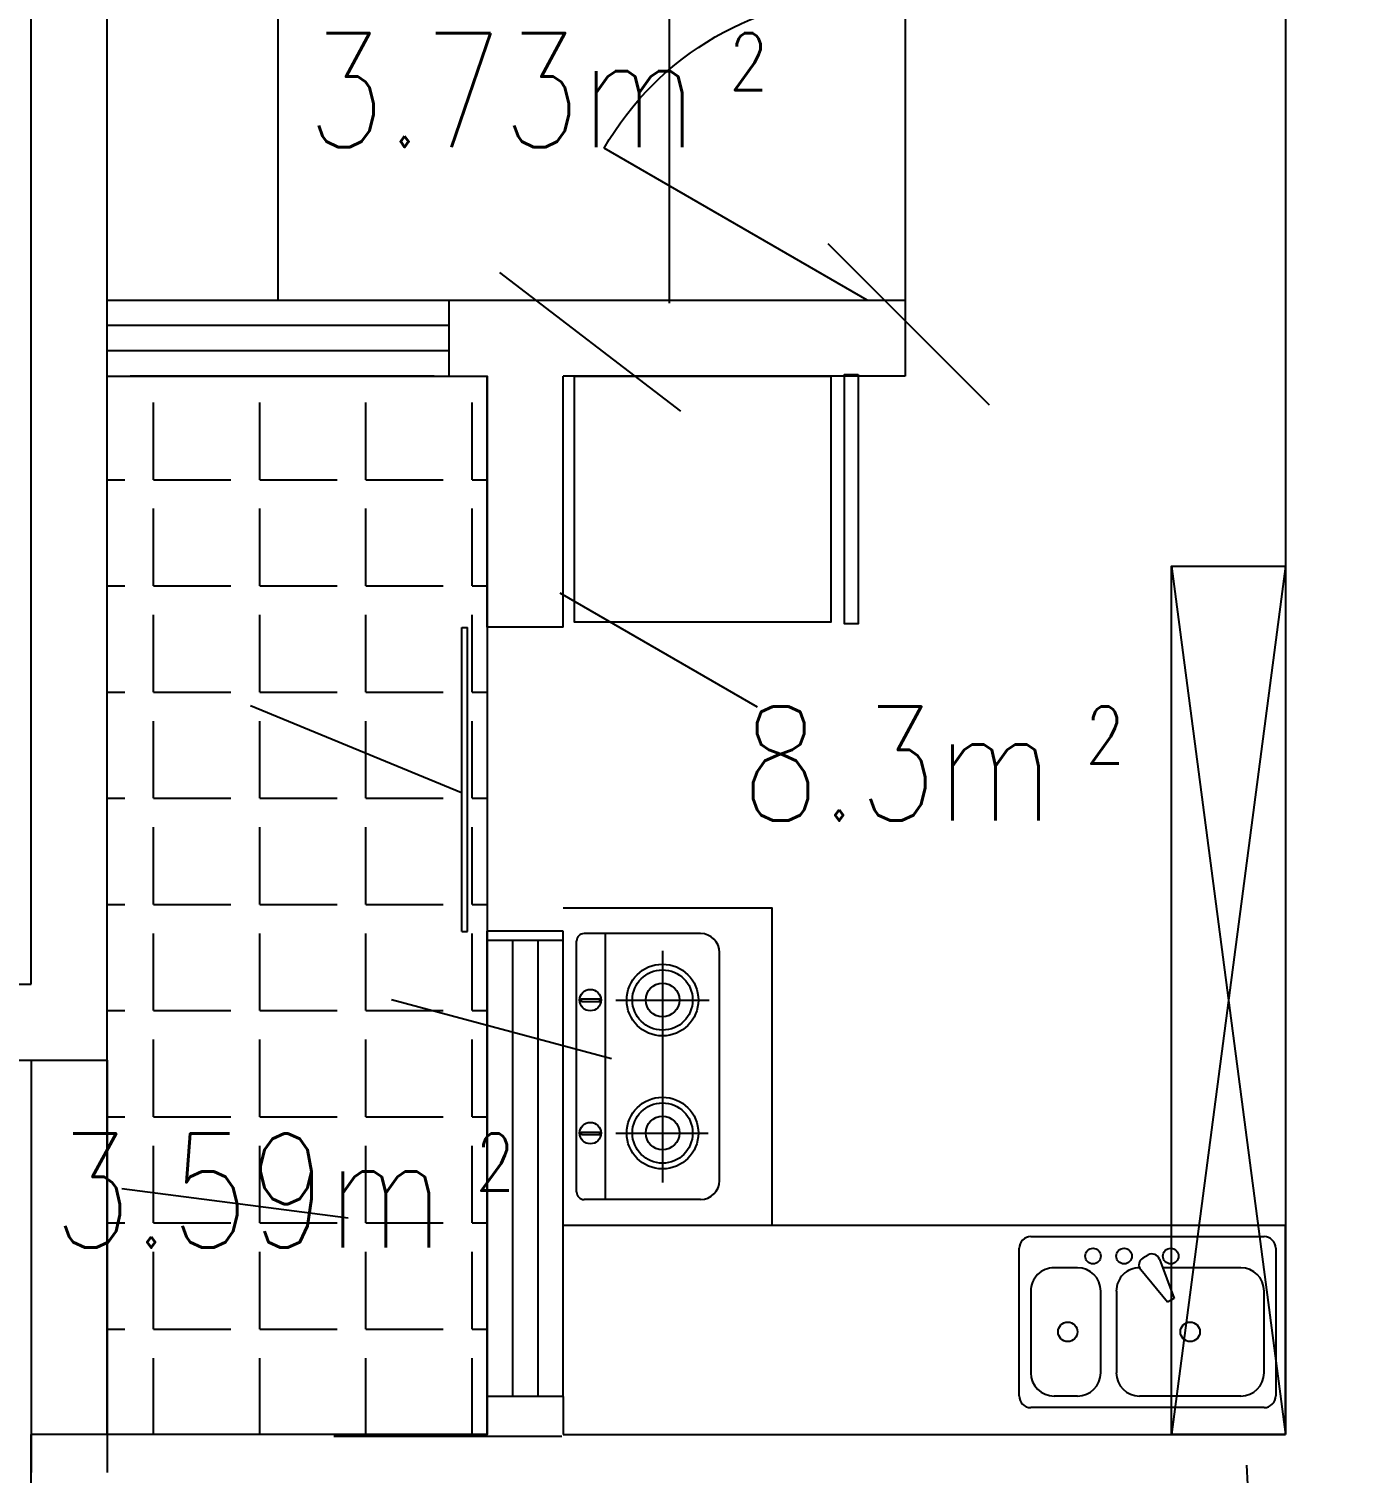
# Model space of a CAD drawing. Header units: millimetres. Extents: x 879 to 37248, y 402 to 36770.
# Drawn here: x 9319 to 12814, y 13984 to 17785 of the extents above; entities that cross this region are included whole.
import ezdxf
from ezdxf.enums import TextEntityAlignment as Align

# ---------------------------------------------------------------- set-up
doc = ezdxf.new("R2010")
doc.units = ezdxf.units.MM
for name, color, linetype in [('GROUND', 2, 'Continuous'), ('PUB_TEXT', 7, 'Continuous'), ('PUB_WINDW', 7, 'Continuous'), ('WALL', 255, 'Continuous'), ('WD', 7, 'Continuous'), ('WINDOW', 2, 'Continuous')]:
    doc.layers.add(name, color=color, linetype=linetype)
doc.styles.add('DIM_FONT', font='SIMPLEX', dxfattribs={"width": 0.8})
doc.styles.add('SIMPLEX', font='SIMPLEX.SHX')

# ---------------------------------------------------------------- blocks, each defined once
blk = doc.blocks.new('_WBLK')
for p, q in [((-0.5, 0.5), (0.5, 0.5)), ((0.5, 0.1667), (-0.5, 0.1667)), ((0.5, -0.1667), (-0.5, -0.1667)), ((-0.5, -0.5), (0.5, -0.5))]:
    blk.add_line(p, q)
at = {"style": 'SIMPLEX', "flags": 9}
blk.add_attdef('A', text='', height=1, dxfattribs=at).set_placement((0, 1.5), align=Align.MIDDLE)
blk = doc.blocks.new('M_A13ZTG')
for p, q in [((-0.5018, 0.2083), (0.4982, 0.2083)), ((-0.5018, 0.2083), (-0.5018, 0.1896)), ((0.4982, 0.2083), (0.4982, 0.1896)), ((-0.5018, 0.1896), (0.4982, 0.1896))]:
    blk.add_line(p, q)
blk = doc.blocks.new('M_E29JIV')
at = {"color": 0, "linetype": 'ByBlock'}
for p, q in [((0, -306.8), (0, 306.8)), ((30.7, 337.5), (419.3, 337.5)), ((358, 306.8), (143.2, 306.8)), ((450, 306.8), (450, -306.8)), ((81.8, 245.5), (81.8, 40)), ((419.3, -20.5), (419.3, 245.5)), ((58.9, 31.4), (162.5, 70.2)), ((172.8, 52.5), (87.3, -17.8)), ((162.5, 70.2), (172.8, 52.5)), ((48.4, 2), (56.6, -12.3)), ((143.2, -81.8), (358, -81.8)), ((358, -122.7), (143.2, -122.7)), ((81.8, -184.1), (81.8, -245.5)), ((419.3, -245.5), (419.3, -184.1)), ((419.3, -337.5), (30.7, -337.5)), ((143.2, -306.8), (358, -306.8))]:
    blk.add_line(p, q, dxfattribs=at)
for centre, radius in [((250.6, 112.5), 25.6), ((51.1, 61.4), 20.5), ((51.1, -61.4), 20.5), ((51.1, -143.2), 20.5), ((250.6, -209.7), 25.6)]:
    blk.add_circle(centre, radius, dxfattribs=at)
for centre, radius, start, end in [((30.7, 306.8), 30.7, 90, 180), ((143.2, 245.5), 61.4, 90, 180), ((358, 245.5), 61.4, 0, 90), ((419.3, 306.8), 30.7, 0, 90), ((66.1, 12.3), 20.5, 110.5377, 210), ((74.3, -2), 20.5, 210, 309.4623), ((143.2, -20.5), 61.4, 180, 270), ((358, -20.5), 61.4, 270, 0), ((143.2, -184.1), 61.4, 90, 180), ((358, -184.1), 61.4, 0, 90), ((143.2, -245.5), 61.4, 180, 270), ((358, -245.5), 61.4, 270, 0), ((30.7, -306.8), 30.7, 180, 270), ((419.3, -306.8), 30.7, 270, 0)]:
    blk.add_arc(centre, radius, start, end, dxfattribs=at)
at = {"style": 'DIM_FONT', "width": 0.8, "flags": 9}
for tag in ['YSIZE', 'XSIZE']:
    blk.add_attdef(tag, (0, 0), '', height=0.5, dxfattribs=at)
blk = doc.blocks.new('_E2UJB')
at = {"rotation": 180}
blk.add_blockref('M_E29JIV', (450, 0), dxfattribs=at)
at = {"style": 'DIM_FONT', "width": 0.8, "flags": 9}
for tag in ['YSIZE', 'XSIZE']:
    blk.add_attdef(tag, (0, 0), '', height=0.5, dxfattribs=at)
blk = doc.blocks.new('QIZ')
for p, q in [((-226.1, -155), (-226.1, 505)), ((100, 525), (-206.1, 525)), ((-150, -175), (-150, 525)), ((0, 479.1), (0, -130.5)), ((150, -125), (150, 475)), ((-122.7, 350), (122.6, 350)), ((-122.7, 0), (120.4, 0)), ((100, -175), (-206.1, -175))]:
    blk.add_line(p, q)
for points in [[(-213.4, 345.3), (-213.4, 352.7), (-165.7, 352.7), (-165.7, 345.3)], [(-213.4, -4.7), (-213.4, 2.7), (-165.7, 2.7), (-165.7, -4.7)]]:
    blk.add_lwpolyline(points, close=True)
for centre, radius in [((0, 350), 94.3), ((0, 350), 79.3), ((0, 350), 44.3), ((-190, 349.7), 28.2), ((0, 0), 94.3), ((0, 0), 79.3), ((0, 0), 44.3), ((-190, -0.3), 28.2)]:
    blk.add_circle(centre, radius)
for centre, radius, start, end in [((-206.1, 505), 20, 90, 180), ((100, 475), 50, 0, 90), ((100, -125), 50, 270, 0), ((-206.1, -155), 20, 180, 270)]:
    blk.add_arc(centre, radius, start, end)
blk = doc.blocks.new('_E3UGD')
blk.add_blockref('QIZ', (-150, -175))
at = {"style": 'DIM_FONT', "width": 0.8, "flags": 9}
for tag in ['YSIZE', 'XSIZE']:
    blk.add_attdef(tag, (0, 0), '', height=0.5, dxfattribs=at)
blk = doc.blocks.new('_DBLK')
blk.add_line((-0.5, 0), (0, -0.866))
blk.add_arc((-0.5, 0), 1, 300, 0)
at = {"style": 'SIMPLEX', "flags": 9}
blk.add_attdef('A', text='', height=1, dxfattribs=at).set_placement((0, 1.5), align=Align.MIDDLE)
blk = doc.blocks.new('_E0GRM')
for points in [[(-746.6, -4.8), (-746.6, 651.4), (-710.6, 651.4), (-710.6, -4.8)], [(-674.6, 0), (-674.6, 647.2), (0, 647.2), (0, 0)]]:
    blk.add_lwpolyline(points, close=True)
at = {"style": 'DIM_FONT', "width": 0.8, "flags": 9}
for tag in ['YSIZE', 'XSIZE']:
    blk.add_attdef(tag, (0, 0), '', height=0.5, dxfattribs=at)
blk = doc.blocks.new('1T4F52深新月')
at = {"layer": 'WD'}
h = blk.add_hatch(dxfattribs=at)
h.set_pattern_fill('ANGLE', color=256, scale=40, style=0)
h.set_pattern_definition([(0, (-12146.05, -15532.62), (0, 279.4), [203.2, -76.2]), (90, (-12146.05, -15532.62), (-279.4, 2e-14), [203.2, -76.2])])
h.paths.add_polyline_path([(-7500.8, -15045.7), (-6500.8, -15045.7), (-6500.8, -17830.6), (-7500.8, -17830.6)])
at = {"layer": 'GROUND'}
for p, q in [((-5400.8, -14045.7), (-5400.8, -14845.7)), ((-6640.8, -15045.7), (-7440.8, -15045.7))]:
    blk.add_line(p, q, dxfattribs=at)
at = {"layer": 'WALL'}
for p, q in [((-7700.8, -16645.7), (-7700.8, -13045.7)), ((-7500.8, -14845.7), (-7500.8, -13245.7)), ((-4400.8, -13245.7), (-4400.8, -17830.6)), ((-7500.8, -15045.7), (-7500.8, -14845.7)), ((-6600.8, -14845.7), (-5600.8, -14845.7)), ((-6600.8, -15045.7), (-6600.8, -14845.7)), ((-5600.8, -14845.7), (-5400.8, -14845.7)), ((-5400.8, -14845.7), (-5400.8, -15045.7)), ((-7500.8, -16845.7), (-7500.8, -15045.7)), ((-6600.8, -15045.7), (-6500.8, -15045.7)), ((-6500.8, -15705.7), (-6500.8, -15045.7)), ((-6300.8, -15705.7), (-6300.8, -15045.7)), ((-5400.8, -15045.7), (-6300.8, -15045.7)), ((-6300.8, -15705.7), (-6500.8, -15705.7)), ((-6300.8, -16505.7), (-6500.8, -16505.7)), ((-6500.8, -16530.6), (-6500.8, -16505.7)), ((-6300.8, -16530.6), (-6500.8, -16530.6)), ((-6300.8, -16530.6), (-6300.8, -16505.7)), ((-9800.8, -16645.7), (-7700.8, -16645.7)), ((-9600.8, -16845.7), (-7500.8, -16845.7)), ((-6300.8, -17730.6), (-6500.8, -17730.6)), ((-6500.8, -17830.6), (-6500.8, -17730.6)), ((-6300.8, -17730.6), (-6300.8, -17830.6)), ((-6500.8, -17830.6), (-7700.8, -17830.6)), ((-7700.8, -18030.6), (-7700.8, -17830.6)), ((-6300.8, -17830.6), (-4400.8, -17830.6))]:
    blk.add_line(p, q, dxfattribs=at)
at = {"layer": 'WD'}
for points in [[(-7050.8, -14845.7), (-7050.8, -14055.7)], [(-6021.8, -14063.3), (-6021.8, -14853.3)], [(-5604.6, -14696.1), (-5180.4, -15120.4)], [(-5991.1, -15137.4), (-6467.6, -14772.8)], [(-4400.8, -17830.6), (-4700.8, -17830.6), (-4700.8, -15545.7), (-4400.8, -15545.7), (-4700.8, -17830.6)], [(-4700.8, -15545.7), (-4400.8, -17830.6)], [(-6309.9, -15615.3), (-5790.3, -15915.3)], [(-6569, -16141.5), (-7123.6, -15912.7)], [(-4400.8, -17830.6), (-4400.8, -17280.6), (-5750.8, -17280.6), (-5750.8, -16445.7), (-6300.8, -16445.7)], [(-6753.3, -16685.7), (-6173.7, -16840.9)], [(-6867.3, -17261), (-7462.3, -17183.5)], [(-5750.8, -17280.6), (-6300.8, -17280.6)], [(-6904.5, -17834.3), (-6304.5, -17834.3)]]:
    blk.add_lwpolyline(points, dxfattribs=at)
blk.add_lwpolyline([(-7500.8, -15045.7), (-6500.8, -15045.7), (-6500.8, -17830.6), (-7500.8, -17830.6)], close=True, dxfattribs=at)
blk.add_arc((-2466.5, -17834.3), 2038, 182.1475, 272.945, dxfattribs=at)
at = {"layer": 'WINDOW'}
for points in [[(-7700.8, -16845.7), (-7700.8, -17930.6)], [(-7500.8, -16845.7), (-7500.8, -17930.6)]]:
    blk.add_lwpolyline(points, dxfattribs=at)
at = {"layer": 'WD'}
for name, p, rotation in [('_E0GRM', (-6271.2, -15045.7), 180.0000000000008), ('_E2UJB', (-4763.7, -17759.6), 90)]:
    blk.add_blockref(name, p, dxfattribs=dict(at, rotation=rotation))
blk.add_blockref('_E3UGD', (-5889.7, -16862), dxfattribs=at)
at = {"layer": 'WINDOW'}
for name, p, xscale, yscale, zscale, rotation in [('_DBLK', (-5500.8, -14445.7), -800, 800, 800, 270), ('M_A13ZTG', (-6400.8, -16105.7), 800, 800, 800, 90), ('_WBLK', (-6400.8, -17130.6), 1200, 200.0000000000018, 1200, 90)]:
    blk.add_blockref(name, p, dxfattribs=dict(at, xscale=xscale, yscale=yscale, zscale=zscale, rotation=rotation))
at = {"layer": 'WINDOW', "xscale": 900, "yscale": 200, "zscale": 900}
blk.add_blockref('_WBLK', (-7050.8, -14945.7), dxfattribs=at)
at = {"layer": 'PUB_TEXT', "style": 'DIM_FONT', "width": 0.8}
for s, p in [('3.73m', (-5946.8, -14292.6)), ('8.3m', (-5009, -16064.8)), ('3.59m', (-6613.8, -17188.3))]:
    blk.add_text(s, height=300, dxfattribs=at).set_placement(p, align=Align.MIDDLE_RIGHT)
for p in [(-5946.8, -14292.6), (-5009, -16064.8), (-6613.8, -17188.3)]:
    blk.add_text(' 2', height=150, dxfattribs=at).set_placement(p)

msp = doc.modelspace()

# ---------------------------------------------------------------- block references
at = {"layer": 'PUB_WINDW'}
msp.add_blockref('1T4F52深新月', (17026.1, 31916.4), dxfattribs=at)

doc.saveas('drawing.dxf')
